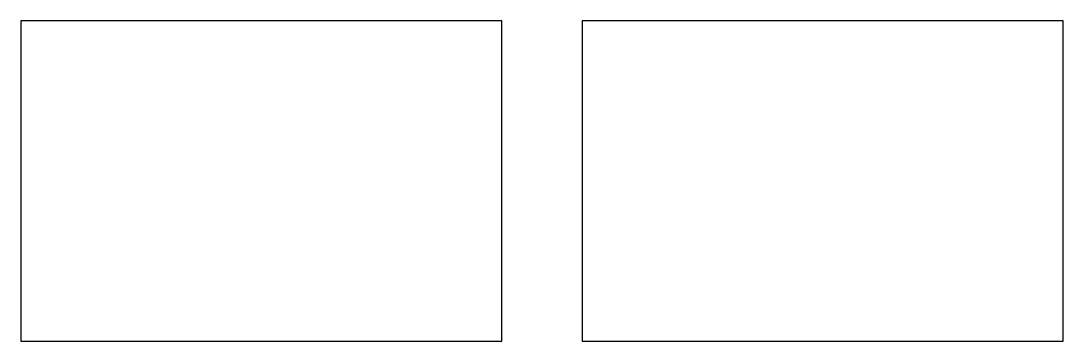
# Model space of a CAD drawing. Header units: metres. Extents: x -15 to 50, y -10 to 10.
import ezdxf

# ---------------------------------------------------------------- set-up
doc = ezdxf.new("R2010")
doc.units = ezdxf.units.M

msp = doc.modelspace()

# ---------------------------------------------------------------- linework, layer by layer
for points in [[(-15, -10), (15, -10), (15, 10), (-15, 10), (-15, -10)], [(20, -10), (50, -10), (50, 10), (20, 10), (20, -10)]]:
    msp.add_lwpolyline(points)

doc.saveas('drawing.dxf')
